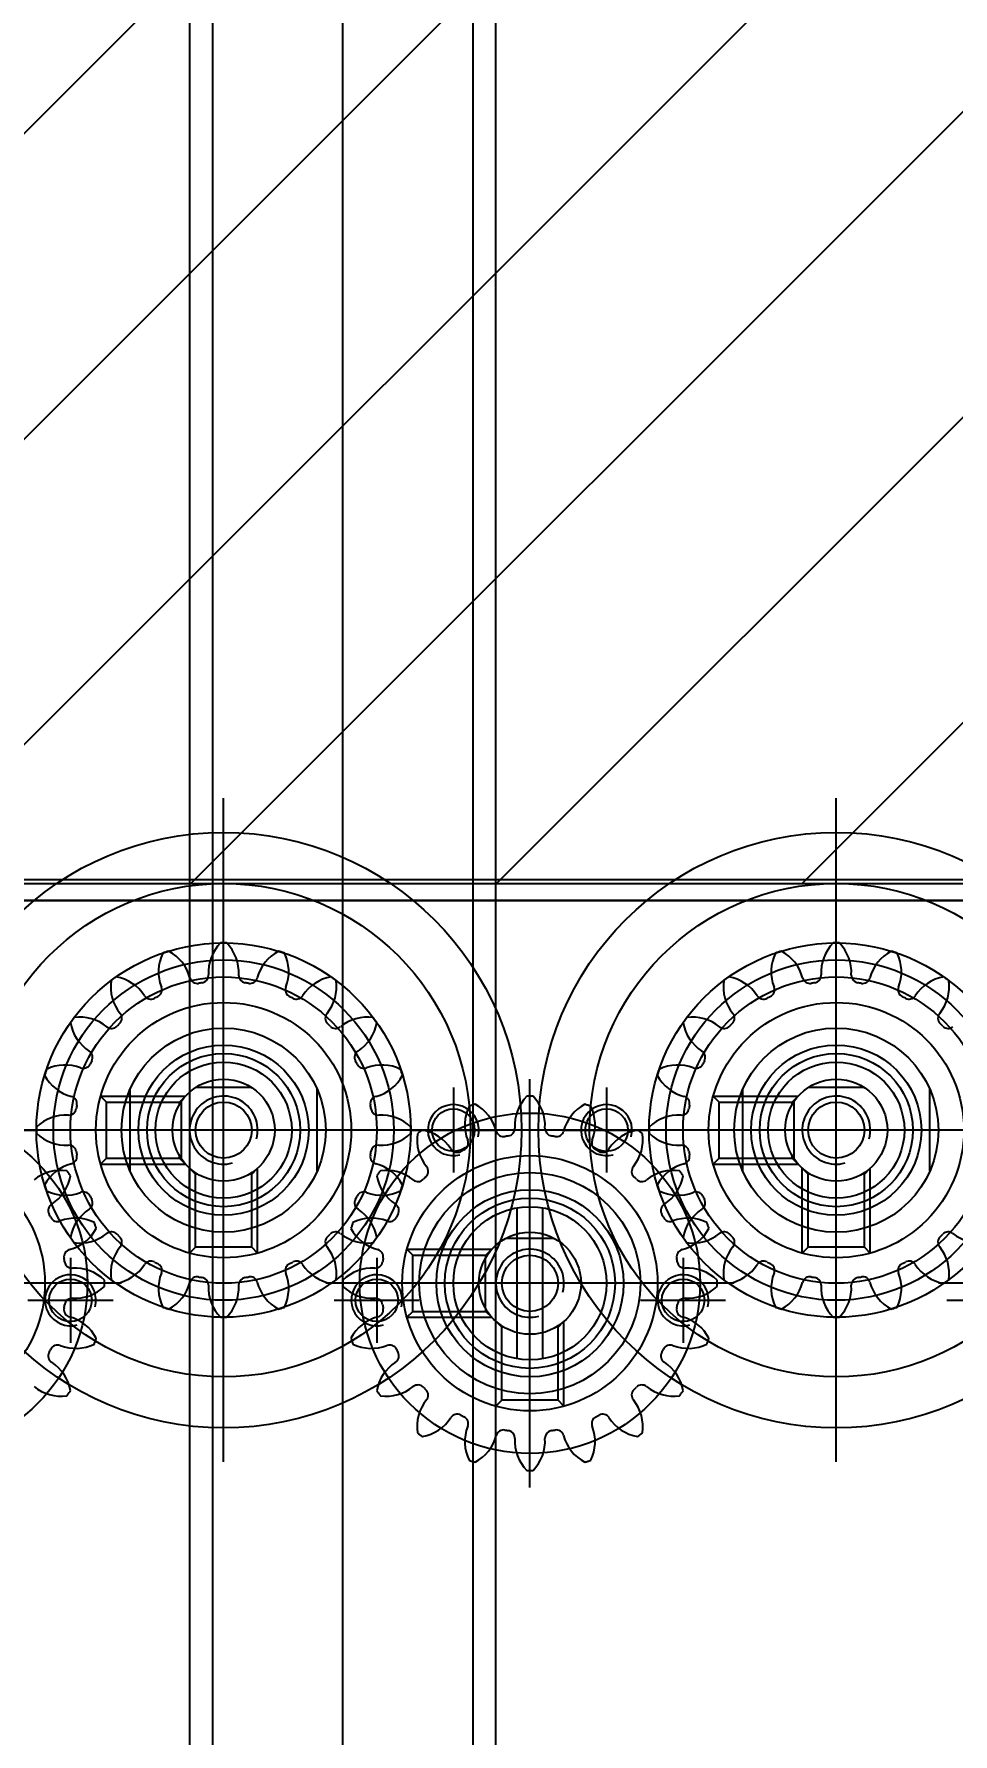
# Model space of a CAD drawing. Header units: inches. Extents: x 0 to 77285, y -118 to 40065.
# Drawn here: x 15888.5 to 15942.5, y 25645.6 to 25745.5 of the extents above; entities that cross this region are included whole.
import ezdxf

# ---------------------------------------------------------------- set-up
doc = ezdxf.new("R2010")
doc.units = ezdxf.units.IN
doc.header["$LTSCALE"] = 5
doc.header["$MEASUREMENT"] = 0
doc.layers.add('A', color=8, linetype='Continuous')
doc.styles.add('SCI', font='')
doc.styles.get('SCI').set_extended_font_data('Gulim')
doc.dimstyles.new('SCH', dxfattribs={"dimtxt": 2.5, "dimasz": 2, "dimexe": 1.25, "dimexo": 0.625, "dimtad": 1, "dimdec": 8, "dimtxsty": 'SCI', "dimcen": 2.5, "dimclrd": 4, "dimclre": 4, "dimclrt": 7, "dimadec": 8, "dimazin": 2, "dimtfac": 1, "dimtdec": 8, "dimtmove": 0, "dimatfit": 3, "dimfxl": 1, "dimarcsym": 0})

# ---------------------------------------------------------------- blocks, each defined once
blk = doc.blocks.new('A$Cc399747e')
h = blk.add_hatch()
h.set_pattern_fill('ANSI31', color=256, scale=4)
h.set_pattern_definition([(45, (8624.277, 63861.461), (-8.980256, 8.980256), [])])
h.paths.add_polyline_path([(1444.797, 581), (1044.797, 581), (1044.797, 281), (1444.797, 281)])
at = {"ltscale": 3}
for p, q in [((1376.797, 903.5), (1376.797, 95.5)), ((1042.797, 582), (1617.797, 582)), ((1042.797, 580.8), (1617.797, 580.8))]:
    blk.add_line(p, q, dxfattribs=at)
for p, q in [((1369.15, 147.5), (1369.15, 869.5)), ((1384.444, 147.5), (1384.444, 869.5)), ((1367.797, 868.147), (1367.797, 148.853)), ((1385.797, 148.853), (1385.797, 868.147)), ((1365.797, 616.5), (1365.797, 592.5)), ((1347.797, 615), (1347.797, 576)), ((1383.797, 615), (1383.797, 576)), ((1363.797, 611.729), (1363.797, 606.736)), ((1363.797, 611.729), (1364.147, 611.379)), ((1365.797, 612), (1365.797, 597)), ((1367.797, 611.729), (1367.447, 611.379)), ((1367.797, 611.729), (1367.797, 606.736)), ((1364.147, 611.379), (1367.447, 611.379)), ((1364.147, 611.379), (1364.147, 607.086)), ((1367.447, 611.379), (1367.447, 607.086)), ((1365.797, 610), (1365.797, 599)), ((1347.797, 608.5), (1347.797, 582.5)), ((1365.047, 608.937), (1365.047, 600.063)), ((1366.547, 608.937), (1366.547, 600.063)), ((1383.797, 608.5), (1383.797, 582.5)), ((1347.797, 607.5), (1347.797, 583.5)), ((1356.797, 603), (1356.797, 608)), ((1374.797, 603), (1374.797, 608)), ((1383.797, 607.5), (1383.797, 583.5)), ((1392.797, 603), (1392.797, 608)), ((1364.147, 607.086), (1363.797, 606.736)), ((1364.147, 607.086), (1364.277, 607.086)), ((1367.318, 607.086), (1367.447, 607.086)), ((1367.447, 607.086), (1367.797, 606.736)), ((1373.026, 606.5), (1368.033, 606.5)), ((1368.383, 606.15), (1368.033, 606.5)), ((1373.026, 606.5), (1372.676, 606.15)), ((1341.297, 605.5), (1336.297, 605.5)), ((1359.297, 605.5), (1354.297, 605.5)), ((1368.383, 606.15), (1368.383, 606.021)), ((1372.676, 606.15), (1368.383, 606.15)), ((1368.438, 603.077), (1368.438, 605.923)), ((1377.297, 605.5), (1372.297, 605.5)), ((1372.676, 606.15), (1372.676, 602.85)), ((1395.297, 605.5), (1390.297, 605.5)), ((1317.797, 604.5), (1341.797, 604.5)), ((1353.797, 604.5), (1377.797, 604.5)), ((1358.297, 604.5), (1373.297, 604.5)), ((1360.297, 604.5), (1371.297, 604.5)), ((1389.797, 604.5), (1413.797, 604.5)), ((1394.297, 604.5), (1409.297, 604.5)), ((1345.797, 602.729), (1345.797, 597.736)), ((1345.797, 602.729), (1346.147, 602.379)), ((1349.797, 602.729), (1349.447, 602.379)), ((1349.797, 602.729), (1349.797, 597.736)), ((1368.383, 602.85), (1368.033, 602.5)), ((1373.026, 602.5), (1368.033, 602.5)), ((1368.383, 602.979), (1368.383, 602.85)), ((1372.676, 602.85), (1368.383, 602.85)), ((1373.026, 602.5), (1372.676, 602.85)), ((1381.797, 602.729), (1381.797, 597.736)), ((1381.797, 602.729), (1382.147, 602.379)), ((1385.797, 602.729), (1385.447, 602.379)), ((1385.797, 602.729), (1385.797, 597.736)), ((1346.147, 602.379), (1349.447, 602.379)), ((1346.147, 602.379), (1346.147, 598.086)), ((1349.447, 602.379), (1349.447, 598.086)), ((1367.22, 601.859), (1364.374, 601.859)), ((1382.147, 602.379), (1385.447, 602.379)), ((1382.147, 602.379), (1382.147, 598.086)), ((1385.447, 602.379), (1385.447, 598.086)), ((1342.297, 597.898), (1342.297, 593.102)), ((1346.147, 598.086), (1345.797, 597.736)), ((1346.147, 598.086), (1346.277, 598.086)), ((1349.318, 598.086), (1349.447, 598.086)), ((1349.447, 598.086), (1349.797, 597.736)), ((1355.026, 597.5), (1350.033, 597.5)), ((1350.383, 597.15), (1350.033, 597.5)), ((1353.297, 597.898), (1353.297, 593.102)), ((1355.026, 597.5), (1354.676, 597.15)), ((1361.297, 593), (1361.297, 598)), ((1370.297, 593), (1370.297, 598)), ((1378.297, 597.898), (1378.297, 593.102)), ((1382.147, 598.086), (1381.797, 597.736)), ((1382.147, 598.086), (1382.277, 598.086)), ((1385.318, 598.086), (1385.447, 598.086)), ((1385.447, 598.086), (1385.797, 597.736)), ((1391.026, 597.5), (1386.033, 597.5)), ((1386.383, 597.15), (1386.033, 597.5)), ((1389.297, 597.898), (1389.297, 593.102)), ((1391.026, 597.5), (1390.676, 597.15)), ((1350.298, 593.843), (1350.298, 597.157)), ((1350.383, 597.15), (1350.383, 597.021)), ((1354.676, 597.15), (1350.383, 597.15)), ((1354.676, 597.15), (1354.676, 593.85)), ((1386.298, 593.843), (1386.298, 597.157)), ((1386.383, 597.15), (1386.383, 597.021)), ((1390.676, 597.15), (1386.383, 597.15)), ((1390.676, 597.15), (1390.676, 593.85)), ((1328.297, 595.5), (1367.297, 595.5)), ((1334.797, 595.5), (1360.797, 595.5)), ((1335.797, 595.5), (1359.797, 595.5)), ((1363.797, 595.5), (1358.797, 595.5)), ((1364.297, 595.5), (1403.297, 595.5)), ((1372.797, 595.5), (1367.797, 595.5)), ((1370.797, 595.5), (1396.797, 595.5)), ((1371.797, 595.5), (1395.797, 595.5)), ((1399.797, 595.5), (1394.797, 595.5)), ((1350.383, 593.85), (1350.033, 593.5)), ((1355.026, 593.5), (1350.033, 593.5)), ((1350.383, 593.979), (1350.383, 593.85)), ((1354.676, 593.85), (1350.383, 593.85)), ((1355.026, 593.5), (1354.676, 593.85)), ((1386.383, 593.85), (1386.033, 593.5)), ((1391.026, 593.5), (1386.033, 593.5)), ((1386.383, 593.979), (1386.383, 593.85)), ((1390.676, 593.85), (1386.383, 593.85)), ((1391.026, 593.5), (1390.676, 593.85)), ((1346.14, 592.999), (1349.454, 592.999)), ((1382.14, 592.999), (1385.454, 592.999)), ((1617.797, 582), (1042.797, 582)), ((1444.797, 581), (1044.797, 581)), ((1444.797, 581), (1044.797, 581))]:
    blk.add_line(p, q)
for centre, radius in [((1365.797, 604.5), 10), ((1401.797, 604.5), 10), ((1347.797, 595.5), 17.5), ((1383.797, 595.5), 17.5), ((1365.797, 604.5), 7.5), ((1401.797, 604.5), 7.5), ((1365.797, 604.5), 6.5), ((1347.797, 595.5), 14.5), ((1365.797, 604.5), 5.5), ((1365.797, 604.5), 5), ((1383.797, 595.5), 14.5), ((1365.797, 604.5), 4.5), ((1365.797, 604.5), 4.5), ((1365.797, 604.5), 3), ((1365.797, 604.5), 3), ((1347.797, 595.5), 11), ((1356.797, 605.5), 1.25), ((1383.797, 595.5), 11), ((1374.797, 605.5), 1.25), ((1392.797, 605.5), 1.25), ((1347.797, 595.5), 10), ((1365.797, 604.5), 1.65), ((1383.797, 595.5), 10), ((1347.797, 595.5), 9), ((1383.797, 595.5), 9), ((1347.797, 595.5), 7.5), ((1383.797, 595.5), 7.5), ((1347.797, 595.5), 6), ((1383.797, 595.5), 6), ((1347.797, 595.5), 5), ((1383.797, 595.5), 5), ((1347.797, 595.5), 4.5), ((1347.797, 595.5), 4), ((1383.797, 595.5), 4.5), ((1383.797, 595.5), 4), ((1347.797, 595.5), 3), ((1347.797, 595.5), 3), ((1383.797, 595.5), 3), ((1383.797, 595.5), 3), ((1347.797, 595.5), 1.65), ((1361.297, 595.5), 1.25), ((1370.297, 595.5), 1.25), ((1383.797, 595.5), 1.65)]:
    blk.add_circle(centre, radius)
for centre, radius, start, end in [((1367.409, 613.758), 2.5, 135.86546, 183.15785), ((1365.797, 604.5), 11, 90, 90.94936), ((1365.797, 604.5), 11, 89.05064, 90), ((1364.185, 613.758), 2.5, 356.84215, 44.13454), ((1364.47, 613.803), 2.5, 153.86546, 201.15785), ((1365.797, 604.5), 11, 108, 108.94936), ((1365.797, 604.5), 11, 107.05064, 108), ((1361.403, 612.806), 2.5, 14.84215, 62.13454), ((1370.191, 612.806), 2.5, 117.86546, 165.15785), ((1365.797, 604.5), 11, 72, 72.94936), ((1365.797, 604.5), 11, 71.05064, 72), ((1367.125, 613.803), 2.5, 338.84215, 26.13454), ((1365.797, 604.5), 11, 125.05064, 126), ((1359.052, 611.042), 2.5, 32.84215, 80.13454), ((1364.247, 613.56), 0.442, 194.84215, 279.71096), ((1364.472, 613.596), 0.442, 278.28904, 3.15785), ((1367.122, 613.596), 0.442, 176.84215, 261.71096), ((1367.348, 613.56), 0.442, 260.28904, 345.15785), ((1372.543, 611.042), 2.5, 99.86546, 147.15785), ((1365.797, 604.5), 11, 54, 54.94936), ((1361.66, 612.937), 2.5, 171.86546, 219.15785), ((1365.797, 604.5), 11, 126, 126.94936), ((1361.726, 612.741), 0.442, 296.28904, 21.15785), ((1365.797, 604.5), 8.75, 99, 99.71096), ((1365.797, 604.5), 8.75, 98.28904, 99), ((1365.797, 604.5), 8.75, 81, 81.71096), ((1365.797, 604.5), 8.75, 80.28904, 81), ((1369.868, 612.741), 0.442, 158.84215, 243.71096), ((1369.935, 612.937), 2.5, 320.84215, 8.13454), ((1365.797, 604.5), 11, 53.05064, 54), ((1361.523, 612.637), 0.442, 212.84215, 297.71096), ((1365.797, 604.5), 8.75, 117, 117.71096), ((1365.797, 604.5), 8.75, 116.28904, 117), ((1365.797, 604.5), 8.75, 63, 63.71096), ((1365.797, 604.5), 8.75, 62.28904, 63), ((1370.071, 612.637), 0.442, 242.28904, 327.15785), ((1365.797, 604.5), 11, 144, 144.94936), ((1359.255, 611.246), 2.5, 189.86546, 237.15785), ((1365.797, 604.5), 11, 143.05064, 144), ((1357.36, 608.637), 2.5, 50.84215, 98.13454), ((1359.218, 610.918), 0.442, 230.84215, 315.71096), ((1365.797, 604.5), 8.75, 135, 135.71096), ((1365.797, 604.5), 8.75, 134.28904, 135), ((1359.379, 611.08), 0.442, 314.28904, 39.15785), ((1372.215, 611.08), 0.442, 140.84215, 225.71096), ((1365.797, 604.5), 8.75, 45, 45.71096), ((1365.797, 604.5), 8.75, 44.28904, 45), ((1372.377, 610.918), 0.442, 224.28904, 309.15785), ((1374.234, 608.637), 2.5, 81.86546, 129.15785), ((1372.339, 611.246), 2.5, 302.84215, 350.13454), ((1365.797, 604.5), 11, 36, 36.94936), ((1365.797, 604.5), 11, 35.05064, 36), ((1401.797, 604.5), 11, 144, 144.94936), ((1395.255, 611.246), 2.5, 189.86546, 237.15785), ((1401.797, 604.5), 11, 143.05064, 144), ((1393.36, 608.637), 2.5, 50.84215, 98.13454), ((1357.66, 608.774), 0.442, 332.28904, 57.15785), ((1365.797, 604.5), 8.75, 153, 153.71096), ((1365.797, 604.5), 8.75, 152.28904, 153), ((1373.935, 608.774), 0.442, 122.84215, 207.71096), ((1365.797, 604.5), 8.75, 27, 27.71096), ((1365.797, 604.5), 8.75, 26.28904, 27), ((1393.66, 608.774), 0.442, 332.28904, 57.15785), ((1401.797, 604.5), 8.75, 153, 153.71096), ((1401.797, 604.5), 8.75, 152.28904, 153), ((1365.797, 604.5), 11, 162, 162.94936), ((1357.491, 608.894), 2.5, 207.86546, 255.15785), ((1365.797, 604.5), 11, 161.05064, 162), ((1356.495, 605.828), 2.5, 68.84215, 116.13454), ((1357.556, 608.571), 0.442, 248.84215, 333.71096), ((1374.038, 608.571), 0.442, 206.28904, 291.15785), ((1375.1, 605.828), 2.5, 63.86546, 111.15785), ((1374.104, 608.894), 2.5, 284.84215, 332.13454), ((1365.797, 604.5), 11, 18, 18.94936), ((1365.797, 604.5), 11, 17.05064, 18), ((1401.797, 604.5), 11, 162, 162.94936), ((1393.491, 608.894), 2.5, 207.86546, 255.15785), ((1401.797, 604.5), 11, 161.05064, 162), ((1392.495, 605.828), 2.5, 68.84215, 116.13454), ((1393.556, 608.571), 0.442, 248.84215, 333.71096), ((1349.409, 604.758), 2.5, 135.86546, 183.15785), ((1347.797, 595.5), 11, 90, 90.94936), ((1347.797, 595.5), 11, 89.05064, 90), ((1346.185, 604.758), 2.5, 356.84215, 44.13454), ((1356.797, 605.5), 1.5, 165, 105), ((1356.737, 606.051), 0.442, 350.28904, 75.15785), ((1365.797, 604.5), 2, 165, 105), ((1374.797, 605.5), 1.5, 165, 105), ((1374.857, 606.051), 0.442, 104.84215, 189.71096), ((1385.409, 604.758), 2.5, 135.86546, 183.15785), ((1383.797, 595.5), 11, 90, 90.94936), ((1383.797, 595.5), 11, 89.05064, 90), ((1382.185, 604.758), 2.5, 356.84215, 44.13454), ((1392.797, 605.5), 1.5, 165, 105), ((1392.737, 606.051), 0.442, 350.28904, 75.15785), ((1346.47, 604.803), 2.5, 153.86546, 201.15785), ((1347.797, 595.5), 11, 108, 108.94936), ((1347.797, 595.5), 11, 107.05064, 108), ((1343.403, 603.806), 2.5, 14.84215, 62.13454), ((1352.191, 603.806), 2.5, 117.86546, 165.15785), ((1347.797, 595.5), 11, 72, 72.94936), ((1347.797, 595.5), 11, 71.05064, 72), ((1349.125, 604.803), 2.5, 338.84215, 26.13454), ((1356.702, 605.825), 0.442, 266.84215, 351.71096), ((1365.797, 604.5), 8.75, 171, 171.71096), ((1365.797, 604.5), 8.75, 170.28904, 171), ((1365.797, 604.5), 8.75, 9, 9.71096), ((1365.797, 604.5), 8.75, 8.28904, 9), ((1374.893, 605.825), 0.442, 188.28904, 273.15785), ((1382.47, 604.803), 2.5, 153.86546, 201.15785), ((1383.797, 595.5), 11, 108, 108.94936), ((1383.797, 595.5), 11, 107.05064, 108), ((1379.403, 603.806), 2.5, 14.84215, 62.13454), ((1388.191, 603.806), 2.5, 117.86546, 165.15785), ((1383.797, 595.5), 11, 72, 72.94936), ((1383.797, 595.5), 11, 71.05064, 72), ((1385.125, 604.803), 2.5, 338.84215, 26.13454), ((1392.702, 605.825), 0.442, 266.84215, 351.71096), ((1401.797, 604.5), 8.75, 171, 171.71096), ((1401.797, 604.5), 8.75, 170.28904, 171), ((1347.797, 595.5), 11, 125.05064, 126), ((1341.052, 602.042), 2.5, 32.84215, 80.13454), ((1346.472, 604.596), 0.442, 278.28904, 3.15785), ((1349.122, 604.596), 0.442, 176.84215, 261.71096), ((1354.543, 602.042), 2.5, 99.86546, 147.15785), ((1347.797, 595.5), 11, 54, 54.94936), ((1365.797, 604.5), 11, 179.05064, 180), ((1365.797, 604.5), 11, 180, 180.94936), ((1356.54, 602.888), 2.5, 86.84215, 134.13454), ((1375.055, 602.888), 2.5, 45.86546, 93.15785), ((1365.797, 604.5), 11, 360, 0.94936), ((1365.797, 604.5), 11, 359.05064, 0), ((1383.797, 595.5), 11, 125.05064, 126), ((1377.052, 602.042), 2.5, 32.84215, 80.13454), ((1382.472, 604.596), 0.442, 278.28904, 3.15785), ((1385.122, 604.596), 0.442, 176.84215, 261.71096), ((1390.543, 602.042), 2.5, 99.86546, 147.15785), ((1383.797, 595.5), 11, 54, 54.94936), ((1401.797, 604.5), 11, 179.05064, 180), ((1401.797, 604.5), 11, 180, 180.94936), ((1392.54, 602.888), 2.5, 86.84215, 134.13454), ((1343.66, 603.937), 2.5, 171.86546, 219.15785), ((1347.797, 595.5), 11, 126, 126.94936), ((1343.726, 603.741), 0.442, 296.28904, 21.15785), ((1346.247, 604.56), 0.442, 194.84215, 279.71096), ((1347.797, 595.5), 8.75, 99, 99.71096), ((1347.797, 595.5), 8.75, 98.28904, 99), ((1347.797, 595.5), 8.75, 81, 81.71096), ((1347.797, 595.5), 8.75, 80.28904, 81), ((1349.348, 604.56), 0.442, 260.28904, 345.15785), ((1351.868, 603.741), 0.442, 158.84215, 243.71096), ((1351.935, 603.937), 2.5, 320.84215, 8.13454), ((1347.797, 595.5), 11, 53.05064, 54), ((1356.54, 606.112), 2.5, 225.86546, 273.15785), ((1356.702, 603.175), 0.442, 8.28904, 93.15785), ((1374.893, 603.175), 0.442, 86.84215, 171.71096), ((1375.055, 606.112), 2.5, 266.84215, 314.13454), ((1379.66, 603.937), 2.5, 171.86546, 219.15785), ((1383.797, 595.5), 11, 126, 126.94936), ((1379.726, 603.741), 0.442, 296.28904, 21.15785), ((1382.247, 604.56), 0.442, 194.84215, 279.71096), ((1383.797, 595.5), 8.75, 99, 99.71096), ((1383.797, 595.5), 8.75, 98.28904, 99), ((1383.797, 595.5), 8.75, 81, 81.71096), ((1383.797, 595.5), 8.75, 80.28904, 81), ((1385.348, 604.56), 0.442, 260.28904, 345.15785), ((1387.868, 603.741), 0.442, 158.84215, 243.71096), ((1387.935, 603.937), 2.5, 320.84215, 8.13454), ((1383.797, 595.5), 11, 53.05064, 54), ((1392.54, 606.112), 2.5, 225.86546, 273.15785), ((1392.702, 603.175), 0.442, 8.28904, 93.15785), ((1343.523, 603.637), 0.442, 212.84215, 297.71096), ((1347.797, 595.5), 8.75, 117, 117.71096), ((1347.797, 595.5), 8.75, 116.28904, 117), ((1347.797, 595.5), 8.75, 63, 63.71096), ((1347.797, 595.5), 8.75, 62.28904, 63), ((1352.071, 603.637), 0.442, 242.28904, 327.15785), ((1357.491, 600.106), 2.5, 104.84215, 152.13454), ((1356.737, 602.95), 0.442, 284.84215, 9.71096), ((1365.797, 604.5), 8.75, 188.28904, 189), ((1365.797, 604.5), 8.75, 189, 189.71096), ((1374.857, 602.95), 0.442, 170.28904, 255.15785), ((1365.797, 604.5), 8.75, 350.28904, 351), ((1365.797, 604.5), 8.75, 351, 351.71096), ((1374.104, 600.106), 2.5, 27.86546, 75.15785), ((1379.523, 603.637), 0.442, 212.84215, 297.71096), ((1383.797, 595.5), 8.75, 117, 117.71096), ((1383.797, 595.5), 8.75, 116.28904, 117), ((1383.797, 595.5), 8.75, 63, 63.71096), ((1383.797, 595.5), 8.75, 62.28904, 63), ((1388.071, 603.637), 0.442, 242.28904, 327.15785), ((1393.491, 600.106), 2.5, 104.84215, 152.13454), ((1392.737, 602.95), 0.442, 284.84215, 9.71096), ((1401.797, 604.5), 8.75, 188.28904, 189), ((1401.797, 604.5), 8.75, 189, 189.71096), ((1339.36, 599.637), 2.5, 50.84215, 98.13454), ((1341.218, 601.918), 0.442, 230.84215, 315.71096), ((1347.797, 595.5), 8.75, 135, 135.71096), ((1347.797, 595.5), 8.75, 134.28904, 135), ((1341.379, 602.08), 0.442, 314.28904, 39.15785), ((1354.215, 602.08), 0.442, 140.84215, 225.71096), ((1347.797, 595.5), 8.75, 45, 45.71096), ((1347.797, 595.5), 8.75, 44.28904, 45), ((1354.377, 601.918), 0.442, 224.28904, 309.15785), ((1356.234, 599.637), 2.5, 81.86546, 129.15785), ((1354.339, 602.246), 2.5, 302.84215, 350.13454), ((1347.797, 595.5), 11, 36, 36.94936), ((1347.797, 595.5), 11, 35.05064, 36), ((1383.797, 595.5), 11, 144, 144.94936), ((1377.255, 602.246), 2.5, 189.86546, 237.15785), ((1383.797, 595.5), 11, 143.05064, 144), ((1375.36, 599.637), 2.5, 50.84215, 98.13454), ((1377.218, 601.918), 0.442, 230.84215, 315.71096), ((1383.797, 595.5), 8.75, 135, 135.71096), ((1383.797, 595.5), 8.75, 134.28904, 135), ((1377.379, 602.08), 0.442, 314.28904, 39.15785), ((1390.215, 602.08), 0.442, 140.84215, 225.71096), ((1383.797, 595.5), 8.75, 45, 45.71096), ((1383.797, 595.5), 8.75, 44.28904, 45), ((1390.377, 601.918), 0.442, 224.28904, 309.15785), ((1392.234, 599.637), 2.5, 81.86546, 129.15785), ((1390.339, 602.246), 2.5, 302.84215, 350.13454), ((1383.797, 595.5), 11, 36, 36.94936), ((1383.797, 595.5), 11, 35.05064, 36), ((1365.797, 604.5), 11, 197.05064, 198), ((1365.797, 604.5), 11, 198, 198.94936), ((1356.495, 603.172), 2.5, 243.86546, 291.15785), ((1357.556, 600.429), 0.442, 26.28904, 111.15785), ((1365.797, 604.5), 8.75, 206.28904, 207), ((1365.797, 604.5), 8.75, 207, 207.71096), ((1365.797, 604.5), 8.75, 332.28904, 333), ((1365.797, 604.5), 8.75, 333, 333.71096), ((1374.038, 600.429), 0.442, 68.84215, 153.71096), ((1375.1, 603.172), 2.5, 248.84215, 296.13454), ((1365.797, 604.5), 11, 341.05064, 342), ((1365.797, 604.5), 11, 342, 342.94936), ((1401.797, 604.5), 11, 197.05064, 198), ((1401.797, 604.5), 11, 198, 198.94936), ((1392.495, 603.172), 2.5, 243.86546, 291.15785), ((1393.556, 600.429), 0.442, 26.28904, 111.15785), ((1401.797, 604.5), 8.75, 206.28904, 207), ((1401.797, 604.5), 8.75, 207, 207.71096), ((1355.935, 599.774), 0.442, 122.84215, 207.71096), ((1347.797, 595.5), 8.75, 27, 27.71096), ((1347.797, 595.5), 8.75, 26.28904, 27), ((1359.255, 597.754), 2.5, 122.84215, 170.13454), ((1357.66, 600.226), 0.442, 302.84215, 27.71096), ((1373.935, 600.226), 0.442, 152.28904, 237.15785), ((1372.339, 597.754), 2.5, 9.86546, 57.15785), ((1375.66, 599.774), 0.442, 332.28904, 57.15785), ((1383.797, 595.5), 8.75, 153, 153.71096), ((1383.797, 595.5), 8.75, 152.28904, 153), ((1391.935, 599.774), 0.442, 122.84215, 207.71096), ((1383.797, 595.5), 8.75, 27, 27.71096), ((1383.797, 595.5), 8.75, 26.28904, 27), ((1395.255, 597.754), 2.5, 122.84215, 170.13454), ((1393.66, 600.226), 0.442, 302.84215, 27.71096), ((1356.038, 599.571), 0.442, 206.28904, 291.15785), ((1357.1, 596.828), 2.5, 63.86546, 111.15785), ((1356.104, 599.894), 2.5, 284.84215, 332.13454), ((1347.797, 595.5), 11, 18, 18.94936), ((1347.797, 595.5), 11, 17.05064, 18), ((1359.218, 598.082), 0.442, 44.28904, 129.15785), ((1372.377, 598.082), 0.442, 50.84215, 135.71096), ((1383.797, 595.5), 11, 162, 162.94936), ((1375.491, 599.894), 2.5, 207.86546, 255.15785), ((1383.797, 595.5), 11, 161.05064, 162), ((1374.495, 596.828), 2.5, 68.84215, 116.13454), ((1375.556, 599.571), 0.442, 248.84215, 333.71096), ((1392.038, 599.571), 0.442, 206.28904, 291.15785), ((1393.1, 596.828), 2.5, 63.86546, 111.15785), ((1392.104, 599.894), 2.5, 284.84215, 332.13454), ((1383.797, 595.5), 11, 18, 18.94936), ((1383.797, 595.5), 11, 17.05064, 18), ((1347.797, 595.5), 2, 165, 105), ((1356.857, 597.051), 0.442, 104.84215, 189.71096), ((1365.797, 604.5), 11, 215.05064, 216), ((1365.797, 604.5), 11, 216, 216.94936), ((1357.36, 600.363), 2.5, 261.86546, 309.15785), ((1361.66, 596.063), 2.5, 140.84215, 188.13454), ((1365.797, 604.5), 8.75, 224.28904, 225), ((1365.797, 604.5), 8.75, 225, 225.71096), ((1359.379, 597.921), 0.442, 320.84215, 45.71096), ((1372.215, 597.921), 0.442, 134.28904, 219.15785), ((1369.935, 596.063), 2.5, 351.86546, 39.15785), ((1365.797, 604.5), 8.75, 314.28904, 315), ((1365.797, 604.5), 8.75, 315, 315.71096), ((1374.234, 600.363), 2.5, 230.84215, 278.13454), ((1365.797, 604.5), 11, 323.05064, 324), ((1365.797, 604.5), 11, 324, 324.94936), ((1374.737, 597.051), 0.442, 350.28904, 75.15785), ((1383.797, 595.5), 2, 165, 105), ((1392.857, 597.051), 0.442, 104.84215, 189.71096), ((1401.797, 604.5), 11, 215.05064, 216), ((1401.797, 604.5), 11, 216, 216.94936), ((1393.36, 600.363), 2.5, 261.86546, 309.15785), ((1347.797, 595.5), 8.75, 9, 9.71096), ((1347.797, 595.5), 8.75, 8.28904, 9), ((1356.893, 596.825), 0.442, 188.28904, 273.15785), ((1359.052, 597.958), 2.5, 279.86546, 327.15785), ((1361.297, 595.5), 1.5, 165, 105), ((1361.523, 596.363), 0.442, 62.28904, 147.15785), ((1365.797, 604.5), 8.75, 242.28904, 243), ((1365.797, 604.5), 8.75, 243, 243.71096), ((1361.726, 596.259), 0.442, 338.84215, 63.71096), ((1370.297, 595.5), 1.5, 165, 105), ((1369.868, 596.259), 0.442, 116.28904, 201.15785), ((1365.797, 604.5), 8.75, 296.28904, 297), ((1365.797, 604.5), 8.75, 297, 297.71096), ((1370.071, 596.363), 0.442, 32.84215, 117.71096), ((1372.543, 597.958), 2.5, 212.84215, 260.13454), ((1374.702, 596.825), 0.442, 266.84215, 351.71096), ((1383.797, 595.5), 8.75, 171, 171.71096), ((1383.797, 595.5), 8.75, 170.28904, 171), ((1383.797, 595.5), 8.75, 9, 9.71096), ((1383.797, 595.5), 8.75, 8.28904, 9), ((1392.893, 596.825), 0.442, 188.28904, 273.15785), ((1357.055, 593.888), 2.5, 45.86546, 93.15785), ((1347.797, 595.5), 11, 360, 0.94936), ((1347.797, 595.5), 11, 359.05064, 0), ((1365.797, 604.5), 11, 233.05064, 234), ((1365.797, 604.5), 11, 234, 234.94936), ((1364.47, 595.197), 2.5, 158.84215, 206.13454), ((1361.403, 596.194), 2.5, 297.86546, 345.15785), ((1364.247, 595.44), 0.442, 80.28904, 165.15785), ((1365.797, 604.5), 8.75, 260.28904, 261), ((1365.797, 604.5), 8.75, 261, 261.71096), ((1364.472, 595.405), 0.442, 356.84215, 81.71096), ((1367.122, 595.405), 0.442, 98.28904, 183.15785), ((1365.797, 604.5), 8.75, 278.28904, 279), ((1365.797, 604.5), 8.75, 279, 279.71096), ((1367.348, 595.44), 0.442, 14.84215, 99.71096), ((1370.191, 596.194), 2.5, 194.84215, 242.13454), ((1367.125, 595.197), 2.5, 333.86546, 21.15785), ((1365.797, 604.5), 11, 305.05064, 306), ((1365.797, 604.5), 11, 306, 306.94936), ((1383.797, 595.5), 11, 179.05064, 180), ((1383.797, 595.5), 11, 180, 180.94936), ((1374.54, 593.888), 2.5, 86.84215, 134.13454), ((1393.055, 593.888), 2.5, 45.86546, 93.15785), ((1383.797, 595.5), 11, 360, 0.94936), ((1383.797, 595.5), 11, 359.05064, 0), ((1356.893, 594.175), 0.442, 86.84215, 171.71096), ((1357.055, 597.112), 2.5, 266.84215, 314.13454), ((1367.409, 595.242), 2.5, 176.84215, 224.13454), ((1364.185, 595.242), 2.5, 315.86546, 3.15785), ((1374.54, 597.112), 2.5, 225.86546, 273.15785), ((1374.702, 594.175), 0.442, 8.28904, 93.15785), ((1392.893, 594.175), 0.442, 86.84215, 171.71096), ((1393.055, 597.112), 2.5, 266.84215, 314.13454), ((1356.857, 593.95), 0.442, 170.28904, 255.15785), ((1347.797, 595.5), 8.75, 350.28904, 351), ((1347.797, 595.5), 8.75, 351, 351.71096), ((1356.104, 591.106), 2.5, 27.86546, 75.15785), ((1365.797, 604.5), 11, 251.05064, 252), ((1365.797, 604.5), 11, 252, 252.94936), ((1365.797, 604.5), 11, 269.05064, 270), ((1365.797, 604.5), 11, 270, 270.94936), ((1365.797, 604.5), 11, 287.05064, 288), ((1365.797, 604.5), 11, 288, 288.94936), ((1375.491, 591.106), 2.5, 104.84215, 152.13454), ((1374.737, 593.95), 0.442, 284.84215, 9.71096), ((1383.797, 595.5), 8.75, 188.28904, 189), ((1383.797, 595.5), 8.75, 189, 189.71096), ((1392.857, 593.95), 0.442, 170.28904, 255.15785), ((1383.797, 595.5), 8.75, 350.28904, 351), ((1383.797, 595.5), 8.75, 351, 351.71096), ((1392.104, 591.106), 2.5, 27.86546, 75.15785), ((1347.797, 595.5), 8.75, 332.28904, 333), ((1347.797, 595.5), 8.75, 333, 333.71096), ((1356.038, 591.429), 0.442, 68.84215, 153.71096), ((1357.1, 594.172), 2.5, 248.84215, 296.13454), ((1347.797, 595.5), 11, 341.05064, 342), ((1347.797, 595.5), 11, 342, 342.94936), ((1383.797, 595.5), 11, 197.05064, 198), ((1383.797, 595.5), 11, 198, 198.94936), ((1374.495, 594.172), 2.5, 243.86546, 291.15785), ((1375.556, 591.429), 0.442, 26.28904, 111.15785), ((1383.797, 595.5), 8.75, 206.28904, 207), ((1383.797, 595.5), 8.75, 207, 207.71096), ((1383.797, 595.5), 8.75, 332.28904, 333), ((1383.797, 595.5), 8.75, 333, 333.71096), ((1392.038, 591.429), 0.442, 68.84215, 153.71096), ((1393.1, 594.172), 2.5, 248.84215, 296.13454), ((1383.797, 595.5), 11, 341.05064, 342), ((1383.797, 595.5), 11, 342, 342.94936), ((1355.935, 591.226), 0.442, 152.28904, 237.15785), ((1354.339, 588.754), 2.5, 9.86546, 57.15785), ((1377.255, 588.754), 2.5, 122.84215, 170.13454), ((1375.66, 591.226), 0.442, 302.84215, 27.71096), ((1391.935, 591.226), 0.442, 152.28904, 237.15785), ((1390.339, 588.754), 2.5, 9.86546, 57.15785), ((1341.218, 589.082), 0.442, 44.28904, 129.15785), ((1354.377, 589.082), 0.442, 50.84215, 135.71096), ((1377.218, 589.082), 0.442, 44.28904, 129.15785), ((1390.377, 589.082), 0.442, 50.84215, 135.71096), ((1343.66, 587.063), 2.5, 140.84215, 188.13454), ((1347.797, 595.5), 8.75, 224.28904, 225), ((1347.797, 595.5), 8.75, 225, 225.71096), ((1341.379, 588.921), 0.442, 320.84215, 45.71096), ((1354.215, 588.921), 0.442, 134.28904, 219.15785), ((1351.935, 587.063), 2.5, 351.86546, 39.15785), ((1347.797, 595.5), 8.75, 314.28904, 315), ((1347.797, 595.5), 8.75, 315, 315.71096), ((1356.234, 591.363), 2.5, 230.84215, 278.13454), ((1347.797, 595.5), 11, 323.05064, 324), ((1347.797, 595.5), 11, 324, 324.94936), ((1383.797, 595.5), 11, 215.05064, 216), ((1383.797, 595.5), 11, 216, 216.94936), ((1375.36, 591.363), 2.5, 261.86546, 309.15785), ((1379.66, 587.063), 2.5, 140.84215, 188.13454), ((1383.797, 595.5), 8.75, 224.28904, 225), ((1383.797, 595.5), 8.75, 225, 225.71096), ((1377.379, 588.921), 0.442, 320.84215, 45.71096), ((1390.215, 588.921), 0.442, 134.28904, 219.15785), ((1387.935, 587.063), 2.5, 351.86546, 39.15785), ((1383.797, 595.5), 8.75, 314.28904, 315), ((1383.797, 595.5), 8.75, 315, 315.71096), ((1392.234, 591.363), 2.5, 230.84215, 278.13454), ((1383.797, 595.5), 11, 323.05064, 324), ((1383.797, 595.5), 11, 324, 324.94936), ((1341.052, 588.958), 2.5, 279.86546, 327.15785), ((1343.523, 587.363), 0.442, 62.28904, 147.15785), ((1347.797, 595.5), 8.75, 242.28904, 243), ((1347.797, 595.5), 8.75, 243, 243.71096), ((1343.726, 587.259), 0.442, 338.84215, 63.71096), ((1351.868, 587.259), 0.442, 116.28904, 201.15785), ((1347.797, 595.5), 8.75, 296.28904, 297), ((1347.797, 595.5), 8.75, 297, 297.71096), ((1352.071, 587.363), 0.442, 32.84215, 117.71096), ((1354.543, 588.958), 2.5, 212.84215, 260.13454), ((1377.052, 588.958), 2.5, 279.86546, 327.15785), ((1379.523, 587.363), 0.442, 62.28904, 147.15785), ((1383.797, 595.5), 8.75, 242.28904, 243), ((1383.797, 595.5), 8.75, 243, 243.71096), ((1379.726, 587.259), 0.442, 338.84215, 63.71096), ((1387.868, 587.259), 0.442, 116.28904, 201.15785), ((1383.797, 595.5), 8.75, 296.28904, 297), ((1383.797, 595.5), 8.75, 297, 297.71096), ((1388.071, 587.363), 0.442, 32.84215, 117.71096), ((1390.543, 588.958), 2.5, 212.84215, 260.13454), ((1347.797, 595.5), 11, 233.05064, 234), ((1347.797, 595.5), 11, 234, 234.94936), ((1346.47, 586.197), 2.5, 158.84215, 206.13454), ((1343.403, 587.194), 2.5, 297.86546, 345.15785), ((1346.247, 586.44), 0.442, 80.28904, 165.15785), ((1347.797, 595.5), 8.75, 260.28904, 261), ((1347.797, 595.5), 8.75, 261, 261.71096), ((1346.472, 586.405), 0.442, 356.84215, 81.71096), ((1349.122, 586.405), 0.442, 98.28904, 183.15785), ((1347.797, 595.5), 8.75, 278.28904, 279), ((1347.797, 595.5), 8.75, 279, 279.71096), ((1349.348, 586.44), 0.442, 14.84215, 99.71096), ((1352.191, 587.194), 2.5, 194.84215, 242.13454), ((1349.125, 586.197), 2.5, 333.86546, 21.15785), ((1347.797, 595.5), 11, 305.05064, 306), ((1347.797, 595.5), 11, 306, 306.94936), ((1383.797, 595.5), 11, 233.05064, 234), ((1383.797, 595.5), 11, 234, 234.94936), ((1382.47, 586.197), 2.5, 158.84215, 206.13454), ((1379.403, 587.194), 2.5, 297.86546, 345.15785), ((1382.247, 586.44), 0.442, 80.28904, 165.15785), ((1383.797, 595.5), 8.75, 260.28904, 261), ((1383.797, 595.5), 8.75, 261, 261.71096), ((1382.472, 586.405), 0.442, 356.84215, 81.71096), ((1385.122, 586.405), 0.442, 98.28904, 183.15785), ((1383.797, 595.5), 8.75, 278.28904, 279), ((1383.797, 595.5), 8.75, 279, 279.71096), ((1385.348, 586.44), 0.442, 14.84215, 99.71096), ((1388.191, 587.194), 2.5, 194.84215, 242.13454), ((1385.125, 586.197), 2.5, 333.86546, 21.15785), ((1383.797, 595.5), 11, 305.05064, 306), ((1383.797, 595.5), 11, 306, 306.94936), ((1349.409, 586.242), 2.5, 176.84215, 224.13454), ((1346.185, 586.242), 2.5, 315.86546, 3.15785), ((1385.409, 586.242), 2.5, 176.84215, 224.13454), ((1382.185, 586.242), 2.5, 315.86546, 3.15785), ((1347.797, 595.5), 11, 251.05064, 252), ((1347.797, 595.5), 11, 252, 252.94936), ((1347.797, 595.5), 11, 269.05064, 270), ((1347.797, 595.5), 11, 270, 270.94936), ((1347.797, 595.5), 11, 287.05064, 288), ((1347.797, 595.5), 11, 288, 288.94936), ((1383.797, 595.5), 11, 251.05064, 252), ((1383.797, 595.5), 11, 252, 252.94936), ((1383.797, 595.5), 11, 269.05064, 270), ((1383.797, 595.5), 11, 270, 270.94936), ((1383.797, 595.5), 11, 287.05064, 288), ((1383.797, 595.5), 11, 288, 288.94936)]:
    blk.add_arc(centre, radius, start, end)
blk = doc.blocks.new('*D366')
at = {"color": 4, "lineweight": -2, "transparency": 16777216}
for p, q in [((12554.65, 23925.55), (12554.65, 28076.143)), ((17979.65, 23925.05), (17979.65, 28076.143)), ((12714.65, 27976.143), (17819.65, 27976.143))]:
    blk.add_line(p, q, dxfattribs=at)
at = {"color": 4, "transparency": 16777216}
for points in [[(12714.65, 28002.81), (12714.65, 27949.477), (12554.65, 27976.143)], [(17819.65, 28002.81), (17819.65, 27949.477), (17979.65, 27976.143)]]:
    blk.add_solid(points, dxfattribs=at)
at = {"layer": 'Defpoints', "color": 0, "transparency": 16777216}
for p in [(17979.65, 27976.143), (12554.65, 23875.55), (17979.65, 23875.05)]:
    blk.add_point(p, dxfattribs=at)
at = {"color": 7, "transparency": 16777216, "insert": (15267.15, 28128.806), "char_height": 200, "attachment_point": 5, "style": 'SCI'}
blk.add_mtext('5425', dxfattribs=at)
blk = doc.blocks.new('*D367')
at = {"color": 4, "lineweight": -2, "transparency": 16777216}
for p, q in [((12554.65, 23925.55), (12554.65, 29140.675)), ((21064.65, 23433.05), (21064.65, 29140.675)), ((12714.65, 29040.675), (20904.65, 29040.675))]:
    blk.add_line(p, q, dxfattribs=at)
at = {"color": 4, "transparency": 16777216}
for points in [[(12714.65, 29067.342), (12714.65, 29014.009), (12554.65, 29040.675)], [(20904.65, 29067.342), (20904.65, 29014.009), (21064.65, 29040.675)]]:
    blk.add_solid(points, dxfattribs=at)
at = {"layer": 'Defpoints', "color": 0, "transparency": 16777216}
for p in [(21064.65, 29040.675), (12554.65, 23875.55), (21064.65, 23383.05)]:
    blk.add_point(p, dxfattribs=at)
at = {"color": 7, "transparency": 16777216, "insert": (16809.65, 29193.472), "char_height": 200, "attachment_point": 5, "style": 'SCI'}
blk.add_mtext('8510', dxfattribs=at)
blk = doc.blocks.new('*D374')
at = {"color": 4, "lineweight": -2, "transparency": 16777216}
for p, q in [((12554.65, 23925.55), (12554.65, 30215.876)), ((37924.65, 23433.05), (37924.65, 30215.876)), ((12714.65, 30115.876), (37764.65, 30115.876))]:
    blk.add_line(p, q, dxfattribs=at)
at = {"color": 4, "transparency": 16777216}
for points in [[(12714.65, 30142.543), (12714.65, 30089.21), (12554.65, 30115.876)], [(37764.65, 30142.543), (37764.65, 30089.21), (37924.65, 30115.876)]]:
    blk.add_solid(points, dxfattribs=at)
at = {"layer": 'Defpoints', "color": 0, "transparency": 16777216}
for p in [(37924.65, 30115.876), (12554.65, 23875.55), (37924.65, 23383.05)]:
    blk.add_point(p, dxfattribs=at)
at = {"color": 7, "transparency": 16777216, "insert": (25239.65, 30268.539), "char_height": 200, "attachment_point": 5, "style": 'SCI'}
blk.add_mtext('25370', dxfattribs=at)

msp = doc.modelspace()

# ---------------------------------------------------------------- block references
at = {"layer": 'A', "rotation": 180}
msp.add_blockref('A$Cc399747e', (17283.44187244, 26276.55060516), dxfattribs=at)

# ---------------------------------------------------------------- dimensions: what is measured, and where the dimension line sits
for base, p2, picture, middle in [((37924.649780898, 30115.8761734788), (37924.649780898, 23383.0504762948), '*D374', (25239.649780898, 30268.5392893244)), ((21064.649780898, 29040.6754827387), (21064.649780898, 23383.0504762948), '*D367', (16809.649780898, 29193.4717543765)), ((17979.649780898, 27976.1433020648), (17979.649780898, 23875.0504762948), '*D366', (15267.149780898, 28128.8064179103))]:
    dim = msp.add_linear_dim(base=base, p1=(12554.649780898, 23875.5504762968), p2=p2, dimstyle='SCH', override={"dimscale": 80})
    dim.commit()
    dim.dimension.update_dxf_attribs({"geometry": picture, "text_midpoint": middle})

doc.saveas('drawing.dxf')
